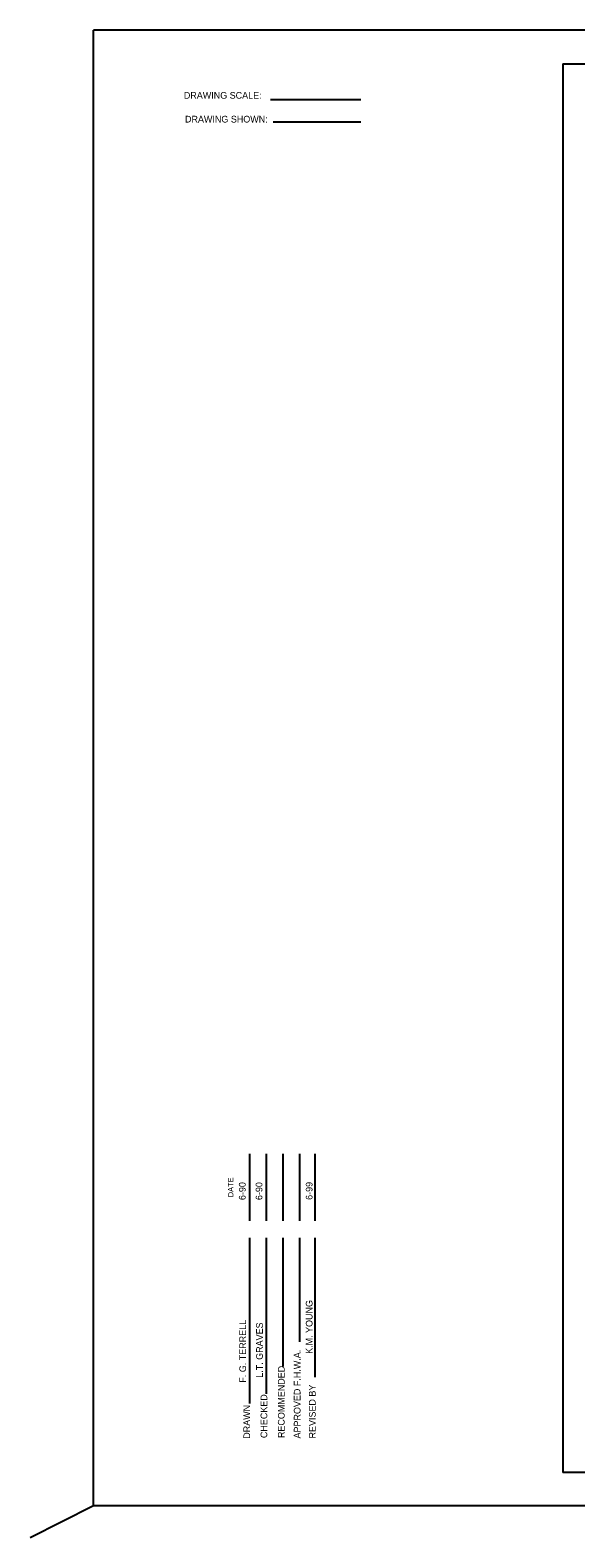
# Model space of a CAD drawing. Extents: x 999 to 1384, y 1000 to 1502.
# Drawn here: x 999.06 to 1007.2, y 999.52 to 1022 of the extents above; entities that cross this region are included whole.
import ezdxf

# ---------------------------------------------------------------- set-up
doc = ezdxf.new("R2010")
doc.units = 0
for name, color, linetype in [('03-Dimensions', 7, 'Continuous'), ('10-Sheet Border', 7, 'Continuous'), ('Level 14', 7, 'Continuous')]:
    doc.layers.add(name, color=color, linetype=linetype)

msp = doc.modelspace()

# ---------------------------------------------------------------- linework, layer by layer
at = {"layer": '03-Dimensions'}
for p, q in [((1002.64, 1020.968), (1003.988, 1020.968)), ((1002.68, 1020.633), (1003.988, 1020.633)), ((1002.331, 1004.248), (1002.331, 1005.248)), ((1002.581, 1004.248), (1002.581, 1005.248)), ((1002.831, 1004.248), (1002.831, 1005.248)), ((1003.081, 1004.248), (1003.081, 1005.248)), ((1003.306, 1004.248), (1003.306, 1005.248)), ((1002.331, 1001.528), (1002.331, 1003.998)), ((1002.581, 1001.673), (1002.581, 1003.998)), ((1002.831, 1002.081), (1002.831, 1003.998)), ((1003.081, 1002.448), (1003.081, 1003.998)), ((1003.306, 1001.919), (1003.306, 1003.998))]:
    msp.add_line(p, q, dxfattribs=at)
at = {"layer": '10-Sheet Border'}
for p, q in [((1007, 1021.5), (1035.5, 1021.5)), ((1007, 1021.5), (1007, 1000.5)), ((1035.5, 1000.5), (1007, 1000.5))]:
    msp.add_line(p, q, dxfattribs=at)
at = {"layer": 'Level 14'}
for p, q in [((1000, 1000), (1000, 1022)), ((1036, 1022), (1000, 1022)), ((1000, 1000), (999.056, 999.525)), ((1036, 1000), (1000, 1000))]:
    msp.add_line(p, q, dxfattribs=at)

# ---------------------------------------------------------------- texts
at = {"layer": '03-Dimensions'}
for s, p in [('DRAWING SCALE:', (1001.349, 1020.978)), ('DRAWING SHOWN:', (1001.366, 1020.623))]:
    msp.add_text(s, height=0.1, dxfattribs=at).set_placement(p)
for s, height, p in [('DATE', 0.08, (1002.088, 1004.602)), ('6-90', 0.1, (1002.27, 1004.56)), ('6-90', 0.1, (1002.52, 1004.56)), ('6-99', 0.1, (1003.268, 1004.563)), ('K.M. YOUNG', 0.1, (1003.268, 1002.267)), ('F. G. TERRELL', 0.1, (1002.277, 1001.838)), ('L.T. GRAVES', 0.1, (1002.527, 1001.911)), ('APPROVED F.H.W.A.', 0.1, (1003.089, 1001.006)), ('RECOMMENDED', 0.1, (1002.852, 1001.012)), ('REVISED BY', 0.1, (1003.315, 1001.006)), ('CHECKED', 0.1, (1002.593, 1001.012)), ('DRAWN', 0.1, (1002.337, 1001.002))]:
    msp.add_text(s, height=height, rotation=90, dxfattribs=at).set_placement(p)

doc.saveas('drawing.dxf')
